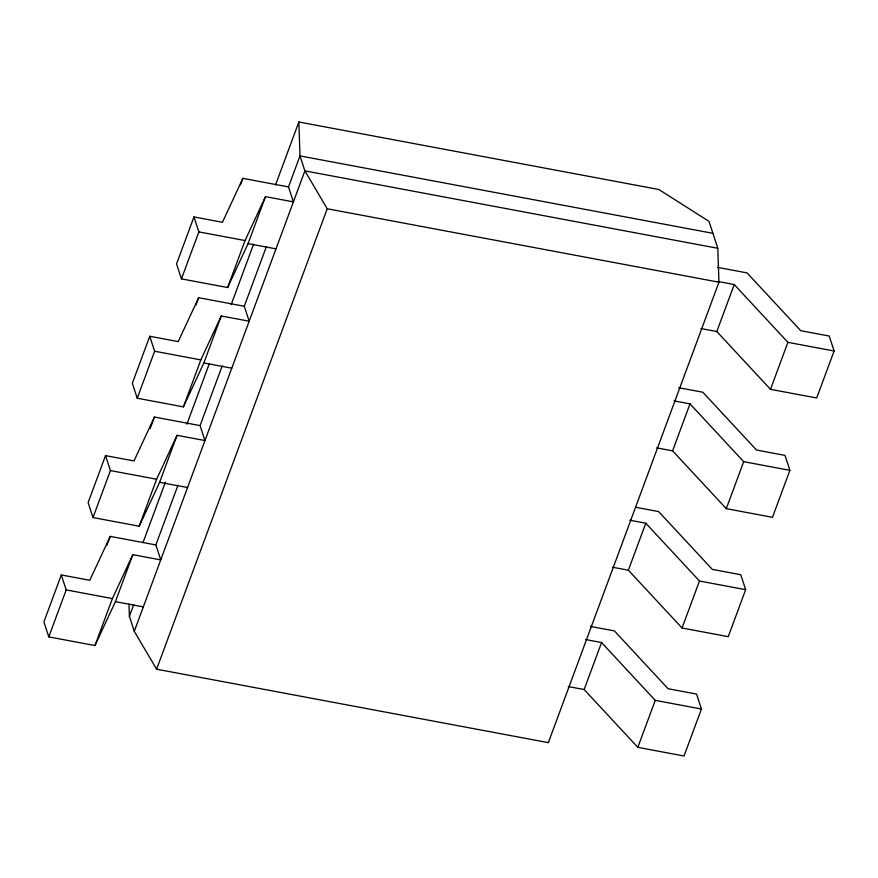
<?xml version="1.0" encoding="UTF-8"?>
<svg xmlns="http://www.w3.org/2000/svg" width="878" height="878" viewBox="0 0 878 878"><rect width="100%" height="100%" fill="white"/><g stroke="black" fill="none" stroke-linecap="round" stroke-linejoin="round"><path stroke-width="1.32" d="M155.856 544.942L110.211 536.381L89.775 580.292L61.306 574.947L43.9 621.931L48.784 636.89L94.989 645.56L115.413 601.649L132.83 554.666L160.74 559.901L155.856 544.942L177.96 485.282M200.074 425.6L154.429 417.039L133.994 460.95L105.525 455.616L88.118 502.6L93.013 517.559L139.207 526.218L159.631 482.307L177.049 435.323L204.958 440.558L200.074 425.6L222.178 365.939M244.293 306.257L198.647 297.697L178.223 341.608L149.754 336.274L132.337 383.258L137.231 398.217L183.425 406.876L203.861 362.965L221.267 315.981L249.187 321.216L244.293 306.257L266.396 246.597M288.511 186.915L242.866 178.366L222.441 222.277L193.972 216.932L176.555 263.916L181.45 278.875L227.643 287.534L248.079 243.623L265.485 196.639L293.406 201.874L288.511 186.915L300.002 155.911L298.86 121.998L658.829 189.494L708.996 221.366L717.798 248.287L718.95 282.2L548.333 742.645L156.602 669.201L134.279 631.315L129.395 616.356L128.978 604.141M48.784 636.89L66.201 589.906L61.306 574.947M93.013 517.559L110.419 470.575L105.525 455.616M137.231 398.217L154.638 351.233L149.754 336.274M181.45 278.875L198.856 231.891L193.972 216.932M106.918 545.271L110.211 536.381M150.193 428.464L154.429 417.039M195.827 305.324L198.647 297.697M240.517 184.709L242.866 178.366M94.989 645.56L112.395 598.576L132.83 554.666M139.207 526.218L156.613 479.234L177.049 435.323M183.425 406.876L200.832 359.892L221.267 315.981M227.643 287.534L245.05 240.55L265.485 196.639M143.015 542.571L165.415 482.121M186.86 424.239L209.26 363.788M231.188 304.633L253.588 244.183M275.505 185.017L298.86 121.998M129.395 616.356L133.675 604.777M134.279 631.315L304.896 170.87L300.002 155.911L712.914 233.328M156.602 669.201L327.22 208.755L304.896 170.87L717.798 248.287M590.235 626.387L614.402 630.92L668.081 688.725L696.55 694.059L701.445 709.018L684.028 756.002L637.834 747.343L584.155 689.537L601.573 642.553L585.615 639.557M635.804 507.297L658.621 511.578L712.299 569.383L740.769 574.717L745.663 589.676L728.246 636.66L682.052 628L628.374 570.195L645.791 523.211L629.833 520.226M678.683 387.703L702.839 392.236L756.518 450.041L784.987 455.386L789.882 470.345L772.475 517.329L726.282 508.658L672.603 450.853L690.009 403.869L674.052 400.884M717.535 267.362L747.068 272.904L800.747 330.71L829.216 336.044L834.1 351.002L816.694 397.986L770.5 389.327L716.821 331.522L734.227 284.538L718.27 281.542M637.834 747.343L655.24 700.359L601.573 642.553M682.052 628L699.47 581.016L645.791 523.211M726.282 508.658L743.688 461.674L690.009 403.869M770.5 389.327L787.906 342.343L734.227 284.538M327.22 208.755L718.95 282.2M198.856 231.891L245.05 240.55M787.906 342.343L834.1 351.002M248.079 243.623L275.988 248.858M700.863 328.526L716.821 331.522M154.638 351.233L200.832 359.892M743.688 461.674L789.882 470.345M203.861 362.965L231.77 368.2M656.645 447.868L672.603 450.853M110.419 470.575L156.613 479.234M699.47 581.016L745.663 589.676M159.631 482.307L187.552 487.542M612.427 567.21L628.374 570.195M66.201 589.906L112.395 598.576M655.24 700.359L701.445 709.018M115.413 601.649L143.333 606.885M568.209 686.541L584.155 689.537"/></g></svg>
